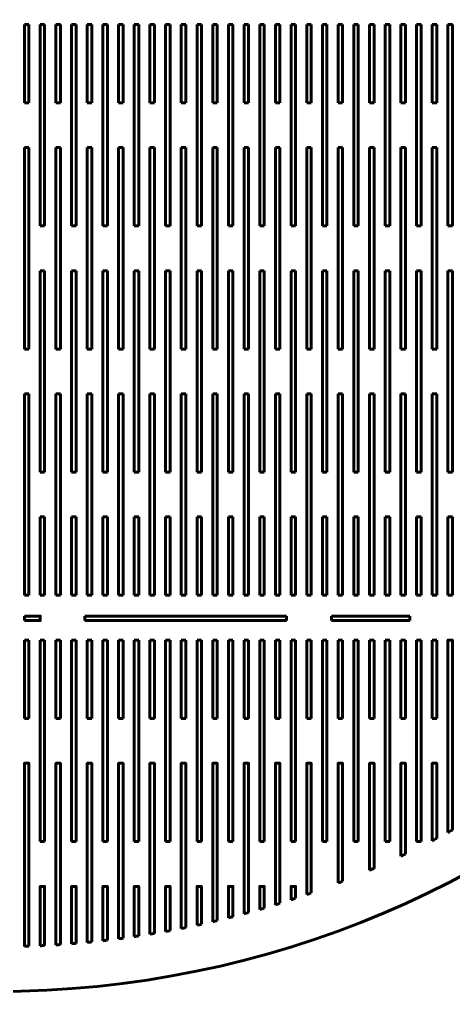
# Model space of a CAD drawing. Header units: millimetres. Extents: x -222 to 222, y -222 to 222.
# Drawn here: x 5.4 to 102.2, y -222.5 to -5.4 of the extents above; entities that cross this region are included whole.
import ezdxf

# ---------------------------------------------------------------- set-up
doc = ezdxf.new("R2010")
doc.units = ezdxf.units.MM
doc.linetypes.add('K5LT_BASIC', pattern=[0])

# ---------------------------------------------------------------- blocks, each defined once
blk = doc.blocks.new('U462')
at = {"color": 150, "linetype": 'K5LT_BASIC', "lineweight": 60, "true_color": 0x0080ff}
for p, q in [((102, -6.5), (101, -6.5)), ((101, -6.5), (101, -51.5)), ((102, -51.5), (102, -6.5)), ((101, -51.5), (102, -51.5))]:
    blk.add_line(p, q, dxfattribs=at)
blk = doc.blocks.new('U463')
at = {"color": 150, "linetype": 'K5LT_BASIC', "lineweight": 60, "true_color": 0x0080ff}
for p, q in [((97.5, -24), (97.5, -6.5)), ((97.5, -6.5), (98.5, -6.5)), ((98.5, -6.5), (98.5, -24)), ((98.5, -24), (97.5, -24))]:
    blk.add_line(p, q, dxfattribs=at)
blk = doc.blocks.new('U464')
at = {"color": 150, "linetype": 'K5LT_BASIC', "lineweight": 60, "true_color": 0x0080ff}
for p, q in [((98.5, -34), (97.5, -34)), ((97.5, -34), (97.5, -79)), ((98.5, -79), (98.5, -34)), ((97.5, -79), (98.5, -79))]:
    blk.add_line(p, q, dxfattribs=at)
blk = doc.blocks.new('U465')
at = {"color": 150, "linetype": 'K5LT_BASIC', "lineweight": 60, "true_color": 0x0080ff}
for p, q in [((102, -61.5), (101, -61.5)), ((101, -61.5), (101, -106.5)), ((102, -106.5), (102, -61.5)), ((101, -106.5), (102, -106.5))]:
    blk.add_line(p, q, dxfattribs=at)
blk = doc.blocks.new('U466')
at = {"color": 150, "linetype": 'K5LT_BASIC', "lineweight": 60, "true_color": 0x0080ff}
for p, q in [((101, -134), (101, -116.5)), ((101, -116.5), (102, -116.5)), ((102, -116.5), (102, -134)), ((102, -134), (101, -134))]:
    blk.add_line(p, q, dxfattribs=at)
blk = doc.blocks.new('U467')
at = {"color": 150, "linetype": 'K5LT_BASIC', "lineweight": 60, "true_color": 0x0080ff}
for p, q in [((98.5, -89), (97.5, -89)), ((97.5, -89), (97.5, -134)), ((98.5, -134), (98.5, -89)), ((97.5, -134), (98.5, -134))]:
    blk.add_line(p, q, dxfattribs=at)
blk = doc.blocks.new('U468')
at = {"color": 150, "linetype": 'K5LT_BASIC', "lineweight": 60, "true_color": 0x0080ff}
for p, q in [((95, -6.5), (94, -6.5)), ((94, -6.5), (94, -51.5)), ((95, -51.5), (95, -6.5)), ((94, -51.5), (95, -51.5))]:
    blk.add_line(p, q, dxfattribs=at)
blk = doc.blocks.new('U469')
at = {"color": 150, "linetype": 'K5LT_BASIC', "lineweight": 60, "true_color": 0x0080ff}
for p, q in [((90.5, -24), (90.5, -6.5)), ((90.5, -6.5), (91.5, -6.5)), ((91.5, -6.5), (91.5, -24)), ((91.5, -24), (90.5, -24))]:
    blk.add_line(p, q, dxfattribs=at)
blk = doc.blocks.new('U470')
at = {"color": 150, "linetype": 'K5LT_BASIC', "lineweight": 60, "true_color": 0x0080ff}
for p, q in [((91.5, -34), (90.5, -34)), ((90.5, -34), (90.5, -79)), ((91.5, -79), (91.5, -34)), ((90.5, -79), (91.5, -79))]:
    blk.add_line(p, q, dxfattribs=at)
blk = doc.blocks.new('U471')
at = {"color": 150, "linetype": 'K5LT_BASIC', "lineweight": 60, "true_color": 0x0080ff}
for p, q in [((95, -61.5), (94, -61.5)), ((94, -61.5), (94, -106.5)), ((95, -106.5), (95, -61.5)), ((94, -106.5), (95, -106.5))]:
    blk.add_line(p, q, dxfattribs=at)
blk = doc.blocks.new('U472')
at = {"color": 150, "linetype": 'K5LT_BASIC', "lineweight": 60, "true_color": 0x0080ff}
for p, q in [((94, -134), (94, -116.5)), ((94, -116.5), (95, -116.5)), ((95, -116.5), (95, -134)), ((95, -134), (94, -134))]:
    blk.add_line(p, q, dxfattribs=at)
blk = doc.blocks.new('U473')
at = {"color": 150, "linetype": 'K5LT_BASIC', "lineweight": 60, "true_color": 0x0080ff}
for p, q in [((91.5, -89), (90.5, -89)), ((90.5, -89), (90.5, -134)), ((91.5, -134), (91.5, -89)), ((90.5, -134), (91.5, -134))]:
    blk.add_line(p, q, dxfattribs=at)
blk = doc.blocks.new('U474')
at = {"color": 150, "linetype": 'K5LT_BASIC', "lineweight": 60, "true_color": 0x0080ff}
for p, q in [((88, -6.5), (87, -6.5)), ((87, -6.5), (87, -51.5)), ((88, -51.5), (88, -6.5)), ((87, -51.5), (88, -51.5))]:
    blk.add_line(p, q, dxfattribs=at)
blk = doc.blocks.new('U475')
at = {"color": 150, "linetype": 'K5LT_BASIC', "lineweight": 60, "true_color": 0x0080ff}
for p, q in [((83.5, -24), (83.5, -6.5)), ((83.5, -6.5), (84.5, -6.5)), ((84.5, -6.5), (84.5, -24)), ((84.5, -24), (83.5, -24))]:
    blk.add_line(p, q, dxfattribs=at)
blk = doc.blocks.new('U476')
at = {"color": 150, "linetype": 'K5LT_BASIC', "lineweight": 60, "true_color": 0x0080ff}
for p, q in [((84.5, -34), (83.5, -34)), ((83.5, -34), (83.5, -79)), ((84.5, -79), (84.5, -34)), ((83.5, -79), (84.5, -79))]:
    blk.add_line(p, q, dxfattribs=at)
blk = doc.blocks.new('U477')
at = {"color": 150, "linetype": 'K5LT_BASIC', "lineweight": 60, "true_color": 0x0080ff}
for p, q in [((88, -61.5), (87, -61.5)), ((87, -61.5), (87, -106.5)), ((88, -106.5), (88, -61.5)), ((87, -106.5), (88, -106.5))]:
    blk.add_line(p, q, dxfattribs=at)
blk = doc.blocks.new('U478')
at = {"color": 150, "linetype": 'K5LT_BASIC', "lineweight": 60, "true_color": 0x0080ff}
for p, q in [((87, -134), (87, -116.5)), ((87, -116.5), (88, -116.5)), ((88, -116.5), (88, -134)), ((88, -134), (87, -134))]:
    blk.add_line(p, q, dxfattribs=at)
blk = doc.blocks.new('U479')
at = {"color": 150, "linetype": 'K5LT_BASIC', "lineweight": 60, "true_color": 0x0080ff}
for p, q in [((84.5, -89), (83.5, -89)), ((83.5, -89), (83.5, -134)), ((84.5, -134), (84.5, -89)), ((83.5, -134), (84.5, -134))]:
    blk.add_line(p, q, dxfattribs=at)
blk = doc.blocks.new('U480')
at = {"color": 150, "linetype": 'K5LT_BASIC', "lineweight": 60, "true_color": 0x0080ff}
for p, q in [((81, -6.5), (80, -6.5)), ((80, -6.5), (80, -51.5)), ((81, -51.5), (81, -6.5)), ((80, -51.5), (81, -51.5))]:
    blk.add_line(p, q, dxfattribs=at)
blk = doc.blocks.new('U481')
at = {"color": 150, "linetype": 'K5LT_BASIC', "lineweight": 60, "true_color": 0x0080ff}
for p, q in [((76.5, -24), (76.5, -6.5)), ((76.5, -6.5), (77.5, -6.5)), ((77.5, -6.5), (77.5, -24)), ((77.5, -24), (76.5, -24))]:
    blk.add_line(p, q, dxfattribs=at)
blk = doc.blocks.new('U482')
at = {"color": 150, "linetype": 'K5LT_BASIC', "lineweight": 60, "true_color": 0x0080ff}
for p, q in [((77.5, -34), (76.5, -34)), ((76.5, -34), (76.5, -79)), ((77.5, -79), (77.5, -34)), ((76.5, -79), (77.5, -79))]:
    blk.add_line(p, q, dxfattribs=at)
blk = doc.blocks.new('U483')
at = {"color": 150, "linetype": 'K5LT_BASIC', "lineweight": 60, "true_color": 0x0080ff}
for p, q in [((81, -61.5), (80, -61.5)), ((80, -61.5), (80, -106.5)), ((81, -106.5), (81, -61.5)), ((80, -106.5), (81, -106.5))]:
    blk.add_line(p, q, dxfattribs=at)
blk = doc.blocks.new('U484')
at = {"color": 150, "linetype": 'K5LT_BASIC', "lineweight": 60, "true_color": 0x0080ff}
for p, q in [((80, -134), (80, -116.5)), ((80, -116.5), (81, -116.5)), ((81, -116.5), (81, -134)), ((81, -134), (80, -134))]:
    blk.add_line(p, q, dxfattribs=at)
blk = doc.blocks.new('U485')
at = {"color": 150, "linetype": 'K5LT_BASIC', "lineweight": 60, "true_color": 0x0080ff}
for p, q in [((77.5, -89), (76.5, -89)), ((76.5, -89), (76.5, -134)), ((77.5, -134), (77.5, -89)), ((76.5, -134), (77.5, -134))]:
    blk.add_line(p, q, dxfattribs=at)
blk = doc.blocks.new('U486')
at = {"color": 150, "linetype": 'K5LT_BASIC', "lineweight": 60, "true_color": 0x0080ff}
for p, q in [((74, -6.5), (73, -6.5)), ((73, -6.5), (73, -51.5)), ((74, -51.5), (74, -6.5)), ((73, -51.5), (74, -51.5))]:
    blk.add_line(p, q, dxfattribs=at)
blk = doc.blocks.new('U487')
at = {"color": 150, "linetype": 'K5LT_BASIC', "lineweight": 60, "true_color": 0x0080ff}
for p, q in [((69.5, -24), (69.5, -6.5)), ((69.5, -6.5), (70.5, -6.5)), ((70.5, -6.5), (70.5, -24)), ((70.5, -24), (69.5, -24))]:
    blk.add_line(p, q, dxfattribs=at)
blk = doc.blocks.new('U488')
at = {"color": 150, "linetype": 'K5LT_BASIC', "lineweight": 60, "true_color": 0x0080ff}
for p, q in [((70.5, -34), (69.5, -34)), ((69.5, -34), (69.5, -79)), ((70.5, -79), (70.5, -34)), ((69.5, -79), (70.5, -79))]:
    blk.add_line(p, q, dxfattribs=at)
blk = doc.blocks.new('U489')
at = {"color": 150, "linetype": 'K5LT_BASIC', "lineweight": 60, "true_color": 0x0080ff}
for p, q in [((74, -61.5), (73, -61.5)), ((73, -61.5), (73, -106.5)), ((74, -106.5), (74, -61.5)), ((73, -106.5), (74, -106.5))]:
    blk.add_line(p, q, dxfattribs=at)
blk = doc.blocks.new('U490')
at = {"color": 150, "linetype": 'K5LT_BASIC', "lineweight": 60, "true_color": 0x0080ff}
for p, q in [((73, -134), (73, -116.5)), ((73, -116.5), (74, -116.5)), ((74, -116.5), (74, -134)), ((74, -134), (73, -134))]:
    blk.add_line(p, q, dxfattribs=at)
blk = doc.blocks.new('U491')
at = {"color": 150, "linetype": 'K5LT_BASIC', "lineweight": 60, "true_color": 0x0080ff}
for p, q in [((70.5, -89), (69.5, -89)), ((69.5, -89), (69.5, -134)), ((70.5, -134), (70.5, -89)), ((69.5, -134), (70.5, -134))]:
    blk.add_line(p, q, dxfattribs=at)
blk = doc.blocks.new('U492')
at = {"color": 150, "linetype": 'K5LT_BASIC', "lineweight": 60, "true_color": 0x0080ff}
for p, q in [((67, -6.5), (66, -6.5)), ((66, -6.5), (66, -51.5)), ((67, -51.5), (67, -6.5)), ((66, -51.5), (67, -51.5))]:
    blk.add_line(p, q, dxfattribs=at)
blk = doc.blocks.new('U493')
at = {"color": 150, "linetype": 'K5LT_BASIC', "lineweight": 60, "true_color": 0x0080ff}
for p, q in [((62.5, -24), (62.5, -6.5)), ((62.5, -6.5), (63.5, -6.5)), ((63.5, -6.5), (63.5, -24)), ((63.5, -24), (62.5, -24))]:
    blk.add_line(p, q, dxfattribs=at)
blk = doc.blocks.new('U494')
at = {"color": 150, "linetype": 'K5LT_BASIC', "lineweight": 60, "true_color": 0x0080ff}
for p, q in [((63.5, -34), (62.5, -34)), ((62.5, -34), (62.5, -79)), ((63.5, -79), (63.5, -34)), ((62.5, -79), (63.5, -79))]:
    blk.add_line(p, q, dxfattribs=at)
blk = doc.blocks.new('U495')
at = {"color": 150, "linetype": 'K5LT_BASIC', "lineweight": 60, "true_color": 0x0080ff}
for p, q in [((67, -61.5), (66, -61.5)), ((66, -61.5), (66, -106.5)), ((67, -106.5), (67, -61.5)), ((66, -106.5), (67, -106.5))]:
    blk.add_line(p, q, dxfattribs=at)
blk = doc.blocks.new('U496')
at = {"color": 150, "linetype": 'K5LT_BASIC', "lineweight": 60, "true_color": 0x0080ff}
for p, q in [((66, -134), (66, -116.5)), ((66, -116.5), (67, -116.5)), ((67, -116.5), (67, -134)), ((67, -134), (66, -134))]:
    blk.add_line(p, q, dxfattribs=at)
blk = doc.blocks.new('U497')
at = {"color": 150, "linetype": 'K5LT_BASIC', "lineweight": 60, "true_color": 0x0080ff}
for p, q in [((63.5, -89), (62.5, -89)), ((62.5, -89), (62.5, -134)), ((63.5, -134), (63.5, -89)), ((62.5, -134), (63.5, -134))]:
    blk.add_line(p, q, dxfattribs=at)
blk = doc.blocks.new('U498')
at = {"color": 150, "linetype": 'K5LT_BASIC', "lineweight": 60, "true_color": 0x0080ff}
for p, q in [((60, -6.5), (59, -6.5)), ((59, -6.5), (59, -51.5)), ((60, -51.5), (60, -6.5)), ((59, -51.5), (60, -51.5))]:
    blk.add_line(p, q, dxfattribs=at)
blk = doc.blocks.new('U499')
at = {"color": 150, "linetype": 'K5LT_BASIC', "lineweight": 60, "true_color": 0x0080ff}
for p, q in [((55.5, -24), (55.5, -6.5)), ((55.5, -6.5), (56.5, -6.5)), ((56.5, -6.5), (56.5, -24)), ((56.5, -24), (55.5, -24))]:
    blk.add_line(p, q, dxfattribs=at)
blk = doc.blocks.new('U500')
at = {"color": 150, "linetype": 'K5LT_BASIC', "lineweight": 60, "true_color": 0x0080ff}
for p, q in [((56.5, -34), (55.5, -34)), ((55.5, -34), (55.5, -79)), ((56.5, -79), (56.5, -34)), ((55.5, -79), (56.5, -79))]:
    blk.add_line(p, q, dxfattribs=at)
blk = doc.blocks.new('U501')
at = {"color": 150, "linetype": 'K5LT_BASIC', "lineweight": 60, "true_color": 0x0080ff}
for p, q in [((60, -61.5), (59, -61.5)), ((59, -61.5), (59, -106.5)), ((60, -106.5), (60, -61.5)), ((59, -106.5), (60, -106.5))]:
    blk.add_line(p, q, dxfattribs=at)
blk = doc.blocks.new('U502')
at = {"color": 150, "linetype": 'K5LT_BASIC', "lineweight": 60, "true_color": 0x0080ff}
for p, q in [((59, -134), (59, -116.5)), ((59, -116.5), (60, -116.5)), ((60, -116.5), (60, -134)), ((60, -134), (59, -134))]:
    blk.add_line(p, q, dxfattribs=at)
blk = doc.blocks.new('U503')
at = {"color": 150, "linetype": 'K5LT_BASIC', "lineweight": 60, "true_color": 0x0080ff}
for p, q in [((56.5, -89), (55.5, -89)), ((55.5, -89), (55.5, -134)), ((56.5, -134), (56.5, -89)), ((55.5, -134), (56.5, -134))]:
    blk.add_line(p, q, dxfattribs=at)
blk = doc.blocks.new('U504')
at = {"color": 150, "linetype": 'K5LT_BASIC', "lineweight": 60, "true_color": 0x0080ff}
for p, q in [((53, -6.5), (52, -6.5)), ((52, -6.5), (52, -51.5)), ((53, -51.5), (53, -6.5)), ((52, -51.5), (53, -51.5))]:
    blk.add_line(p, q, dxfattribs=at)
blk = doc.blocks.new('U505')
at = {"color": 150, "linetype": 'K5LT_BASIC', "lineweight": 60, "true_color": 0x0080ff}
for p, q in [((48.5, -24), (48.5, -6.5)), ((48.5, -6.5), (49.5, -6.5)), ((49.5, -6.5), (49.5, -24)), ((49.5, -24), (48.5, -24))]:
    blk.add_line(p, q, dxfattribs=at)
blk = doc.blocks.new('U506')
at = {"color": 150, "linetype": 'K5LT_BASIC', "lineweight": 60, "true_color": 0x0080ff}
for p, q in [((49.5, -34), (48.5, -34)), ((48.5, -34), (48.5, -79)), ((49.5, -79), (49.5, -34)), ((48.5, -79), (49.5, -79))]:
    blk.add_line(p, q, dxfattribs=at)
blk = doc.blocks.new('U507')
at = {"color": 150, "linetype": 'K5LT_BASIC', "lineweight": 60, "true_color": 0x0080ff}
for p, q in [((53, -61.5), (52, -61.5)), ((52, -61.5), (52, -106.5)), ((53, -106.5), (53, -61.5)), ((52, -106.5), (53, -106.5))]:
    blk.add_line(p, q, dxfattribs=at)
blk = doc.blocks.new('U508')
at = {"color": 150, "linetype": 'K5LT_BASIC', "lineweight": 60, "true_color": 0x0080ff}
for p, q in [((52, -134), (52, -116.5)), ((52, -116.5), (53, -116.5)), ((53, -116.5), (53, -134)), ((53, -134), (52, -134))]:
    blk.add_line(p, q, dxfattribs=at)
blk = doc.blocks.new('U509')
at = {"color": 150, "linetype": 'K5LT_BASIC', "lineweight": 60, "true_color": 0x0080ff}
for p, q in [((49.5, -89), (48.5, -89)), ((48.5, -89), (48.5, -134)), ((49.5, -134), (49.5, -89)), ((48.5, -134), (49.5, -134))]:
    blk.add_line(p, q, dxfattribs=at)
blk = doc.blocks.new('U510')
at = {"color": 150, "linetype": 'K5LT_BASIC', "lineweight": 60, "true_color": 0x0080ff}
for p, q in [((46, -6.5), (45, -6.5)), ((45, -6.5), (45, -51.5)), ((46, -51.5), (46, -6.5)), ((45, -51.5), (46, -51.5))]:
    blk.add_line(p, q, dxfattribs=at)
blk = doc.blocks.new('U511')
at = {"color": 150, "linetype": 'K5LT_BASIC', "lineweight": 60, "true_color": 0x0080ff}
for p, q in [((41.5, -24), (41.5, -6.5)), ((41.5, -6.5), (42.5, -6.5)), ((42.5, -6.5), (42.5, -24)), ((42.5, -24), (41.5, -24))]:
    blk.add_line(p, q, dxfattribs=at)
blk = doc.blocks.new('U512')
at = {"color": 150, "linetype": 'K5LT_BASIC', "lineweight": 60, "true_color": 0x0080ff}
for p, q in [((42.5, -34), (41.5, -34)), ((41.5, -34), (41.5, -79)), ((42.5, -79), (42.5, -34)), ((41.5, -79), (42.5, -79))]:
    blk.add_line(p, q, dxfattribs=at)
blk = doc.blocks.new('U513')
at = {"color": 150, "linetype": 'K5LT_BASIC', "lineweight": 60, "true_color": 0x0080ff}
for p, q in [((46, -61.5), (45, -61.5)), ((45, -61.5), (45, -106.5)), ((46, -106.5), (46, -61.5)), ((45, -106.5), (46, -106.5))]:
    blk.add_line(p, q, dxfattribs=at)
blk = doc.blocks.new('U514')
at = {"color": 150, "linetype": 'K5LT_BASIC', "lineweight": 60, "true_color": 0x0080ff}
for p, q in [((45, -134), (45, -116.5)), ((45, -116.5), (46, -116.5)), ((46, -116.5), (46, -134)), ((46, -134), (45, -134))]:
    blk.add_line(p, q, dxfattribs=at)
blk = doc.blocks.new('U515')
at = {"color": 150, "linetype": 'K5LT_BASIC', "lineweight": 60, "true_color": 0x0080ff}
for p, q in [((42.5, -89), (41.5, -89)), ((41.5, -89), (41.5, -134)), ((42.5, -134), (42.5, -89)), ((41.5, -134), (42.5, -134))]:
    blk.add_line(p, q, dxfattribs=at)
blk = doc.blocks.new('U516')
at = {"color": 150, "linetype": 'K5LT_BASIC', "lineweight": 60, "true_color": 0x0080ff}
for p, q in [((39, -6.5), (38, -6.5)), ((38, -6.5), (38, -51.5)), ((39, -51.5), (39, -6.5)), ((38, -51.5), (39, -51.5))]:
    blk.add_line(p, q, dxfattribs=at)
blk = doc.blocks.new('U517')
at = {"color": 150, "linetype": 'K5LT_BASIC', "lineweight": 60, "true_color": 0x0080ff}
for p, q in [((34.5, -24), (34.5, -6.5)), ((34.5, -6.5), (35.5, -6.5)), ((35.5, -6.5), (35.5, -24)), ((35.5, -24), (34.5, -24))]:
    blk.add_line(p, q, dxfattribs=at)
blk = doc.blocks.new('U518')
at = {"color": 150, "linetype": 'K5LT_BASIC', "lineweight": 60, "true_color": 0x0080ff}
for p, q in [((35.5, -34), (34.5, -34)), ((34.5, -34), (34.5, -79)), ((35.5, -79), (35.5, -34)), ((34.5, -79), (35.5, -79))]:
    blk.add_line(p, q, dxfattribs=at)
blk = doc.blocks.new('U519')
at = {"color": 150, "linetype": 'K5LT_BASIC', "lineweight": 60, "true_color": 0x0080ff}
for p, q in [((39, -61.5), (38, -61.5)), ((38, -61.5), (38, -106.5)), ((39, -106.5), (39, -61.5)), ((38, -106.5), (39, -106.5))]:
    blk.add_line(p, q, dxfattribs=at)
blk = doc.blocks.new('U520')
at = {"color": 150, "linetype": 'K5LT_BASIC', "lineweight": 60, "true_color": 0x0080ff}
for p, q in [((38, -134), (38, -116.5)), ((38, -116.5), (39, -116.5)), ((39, -116.5), (39, -134)), ((39, -134), (38, -134))]:
    blk.add_line(p, q, dxfattribs=at)
blk = doc.blocks.new('U521')
at = {"color": 150, "linetype": 'K5LT_BASIC', "lineweight": 60, "true_color": 0x0080ff}
for p, q in [((35.5, -89), (34.5, -89)), ((34.5, -89), (34.5, -134)), ((35.5, -134), (35.5, -89)), ((34.5, -134), (35.5, -134))]:
    blk.add_line(p, q, dxfattribs=at)
blk = doc.blocks.new('U522')
at = {"color": 150, "linetype": 'K5LT_BASIC', "lineweight": 60, "true_color": 0x0080ff}
for p, q in [((32, -6.5), (31, -6.5)), ((31, -6.5), (31, -51.5)), ((32, -51.5), (32, -6.5)), ((31, -51.5), (32, -51.5))]:
    blk.add_line(p, q, dxfattribs=at)
blk = doc.blocks.new('U523')
at = {"color": 150, "linetype": 'K5LT_BASIC', "lineweight": 60, "true_color": 0x0080ff}
for p, q in [((27.5, -24), (27.5, -6.5)), ((27.5, -6.5), (28.5, -6.5)), ((28.5, -6.5), (28.5, -24)), ((28.5, -24), (27.5, -24))]:
    blk.add_line(p, q, dxfattribs=at)
blk = doc.blocks.new('U524')
at = {"color": 150, "linetype": 'K5LT_BASIC', "lineweight": 60, "true_color": 0x0080ff}
for p, q in [((28.5, -34), (27.5, -34)), ((27.5, -34), (27.5, -79)), ((28.5, -79), (28.5, -34)), ((27.5, -79), (28.5, -79))]:
    blk.add_line(p, q, dxfattribs=at)
blk = doc.blocks.new('U525')
at = {"color": 150, "linetype": 'K5LT_BASIC', "lineweight": 60, "true_color": 0x0080ff}
for p, q in [((32, -61.5), (31, -61.5)), ((31, -61.5), (31, -106.5)), ((32, -106.5), (32, -61.5)), ((31, -106.5), (32, -106.5))]:
    blk.add_line(p, q, dxfattribs=at)
blk = doc.blocks.new('U526')
at = {"color": 150, "linetype": 'K5LT_BASIC', "lineweight": 60, "true_color": 0x0080ff}
for p, q in [((31, -134), (31, -116.5)), ((31, -116.5), (32, -116.5)), ((32, -116.5), (32, -134)), ((32, -134), (31, -134))]:
    blk.add_line(p, q, dxfattribs=at)
blk = doc.blocks.new('U527')
at = {"color": 150, "linetype": 'K5LT_BASIC', "lineweight": 60, "true_color": 0x0080ff}
for p, q in [((28.5, -89), (27.5, -89)), ((27.5, -89), (27.5, -134)), ((28.5, -134), (28.5, -89)), ((27.5, -134), (28.5, -134))]:
    blk.add_line(p, q, dxfattribs=at)
blk = doc.blocks.new('U528')
at = {"color": 150, "linetype": 'K5LT_BASIC', "lineweight": 60, "true_color": 0x0080ff}
for p, q in [((25, -6.5), (24, -6.5)), ((24, -6.5), (24, -51.5)), ((25, -51.5), (25, -6.5)), ((24, -51.5), (25, -51.5))]:
    blk.add_line(p, q, dxfattribs=at)
blk = doc.blocks.new('U529')
at = {"color": 150, "linetype": 'K5LT_BASIC', "lineweight": 60, "true_color": 0x0080ff}
for p, q in [((20.5, -24), (20.5, -6.5)), ((20.5, -6.5), (21.5, -6.5)), ((21.5, -6.5), (21.5, -24)), ((21.5, -24), (20.5, -24))]:
    blk.add_line(p, q, dxfattribs=at)
blk = doc.blocks.new('U530')
at = {"color": 150, "linetype": 'K5LT_BASIC', "lineweight": 60, "true_color": 0x0080ff}
for p, q in [((21.5, -34), (20.5, -34)), ((20.5, -34), (20.5, -79)), ((21.5, -79), (21.5, -34)), ((20.5, -79), (21.5, -79))]:
    blk.add_line(p, q, dxfattribs=at)
blk = doc.blocks.new('U531')
at = {"color": 150, "linetype": 'K5LT_BASIC', "lineweight": 60, "true_color": 0x0080ff}
for p, q in [((25, -61.5), (24, -61.5)), ((24, -61.5), (24, -106.5)), ((25, -106.5), (25, -61.5)), ((24, -106.5), (25, -106.5))]:
    blk.add_line(p, q, dxfattribs=at)
blk = doc.blocks.new('U532')
at = {"color": 150, "linetype": 'K5LT_BASIC', "lineweight": 60, "true_color": 0x0080ff}
for p, q in [((24, -134), (24, -116.5)), ((24, -116.5), (25, -116.5)), ((25, -116.5), (25, -134)), ((25, -134), (24, -134))]:
    blk.add_line(p, q, dxfattribs=at)
blk = doc.blocks.new('U533')
at = {"color": 150, "linetype": 'K5LT_BASIC', "lineweight": 60, "true_color": 0x0080ff}
for p, q in [((21.5, -89), (20.5, -89)), ((20.5, -89), (20.5, -134)), ((21.5, -134), (21.5, -89)), ((20.5, -134), (21.5, -134))]:
    blk.add_line(p, q, dxfattribs=at)
blk = doc.blocks.new('U534')
at = {"color": 150, "linetype": 'K5LT_BASIC', "lineweight": 60, "true_color": 0x0080ff}
for p, q in [((18, -6.5), (17, -6.5)), ((17, -6.5), (17, -51.5)), ((18, -51.5), (18, -6.5)), ((17, -51.5), (18, -51.5))]:
    blk.add_line(p, q, dxfattribs=at)
blk = doc.blocks.new('U535')
at = {"color": 150, "linetype": 'K5LT_BASIC', "lineweight": 60, "true_color": 0x0080ff}
for p, q in [((13.5, -24), (13.5, -6.5)), ((13.5, -6.5), (14.5, -6.5)), ((14.5, -6.5), (14.5, -24)), ((14.5, -24), (13.5, -24))]:
    blk.add_line(p, q, dxfattribs=at)
blk = doc.blocks.new('U536')
at = {"color": 150, "linetype": 'K5LT_BASIC', "lineweight": 60, "true_color": 0x0080ff}
for p, q in [((14.5, -34), (13.5, -34)), ((13.5, -34), (13.5, -79)), ((14.5, -79), (14.5, -34)), ((13.5, -79), (14.5, -79))]:
    blk.add_line(p, q, dxfattribs=at)
blk = doc.blocks.new('U537')
at = {"color": 150, "linetype": 'K5LT_BASIC', "lineweight": 60, "true_color": 0x0080ff}
for p, q in [((18, -61.5), (17, -61.5)), ((17, -61.5), (17, -106.5)), ((18, -106.5), (18, -61.5)), ((17, -106.5), (18, -106.5))]:
    blk.add_line(p, q, dxfattribs=at)
blk = doc.blocks.new('U538')
at = {"color": 150, "linetype": 'K5LT_BASIC', "lineweight": 60, "true_color": 0x0080ff}
for p, q in [((17, -134), (17, -116.5)), ((17, -116.5), (18, -116.5)), ((18, -116.5), (18, -134)), ((18, -134), (17, -134))]:
    blk.add_line(p, q, dxfattribs=at)
blk = doc.blocks.new('U539')
at = {"color": 150, "linetype": 'K5LT_BASIC', "lineweight": 60, "true_color": 0x0080ff}
for p, q in [((14.5, -89), (13.5, -89)), ((13.5, -89), (13.5, -134)), ((14.5, -134), (14.5, -89)), ((13.5, -134), (14.5, -134))]:
    blk.add_line(p, q, dxfattribs=at)
blk = doc.blocks.new('U540')
at = {"color": 150, "linetype": 'K5LT_BASIC', "lineweight": 60, "true_color": 0x0080ff}
for p, q in [((11, -6.5), (10, -6.5)), ((10, -6.5), (10, -51.5)), ((11, -51.5), (11, -6.5)), ((10, -51.5), (11, -51.5))]:
    blk.add_line(p, q, dxfattribs=at)
blk = doc.blocks.new('U541')
at = {"color": 150, "linetype": 'K5LT_BASIC', "lineweight": 60, "true_color": 0x0080ff}
for p, q in [((6.5, -24), (6.5, -6.5)), ((6.5, -6.5), (7.5, -6.5)), ((7.5, -6.5), (7.5, -24)), ((7.5, -24), (6.5, -24))]:
    blk.add_line(p, q, dxfattribs=at)
blk = doc.blocks.new('U542')
at = {"color": 150, "linetype": 'K5LT_BASIC', "lineweight": 60, "true_color": 0x0080ff}
for p, q in [((7.5, -34), (6.5, -34)), ((6.5, -34), (6.5, -79)), ((7.5, -79), (7.5, -34)), ((6.5, -79), (7.5, -79))]:
    blk.add_line(p, q, dxfattribs=at)
blk = doc.blocks.new('U543')
at = {"color": 150, "linetype": 'K5LT_BASIC', "lineweight": 60, "true_color": 0x0080ff}
for p, q in [((11, -61.5), (10, -61.5)), ((10, -61.5), (10, -106.5)), ((11, -106.5), (11, -61.5)), ((10, -106.5), (11, -106.5))]:
    blk.add_line(p, q, dxfattribs=at)
blk = doc.blocks.new('U544')
at = {"color": 150, "linetype": 'K5LT_BASIC', "lineweight": 60, "true_color": 0x0080ff}
for p, q in [((10, -134), (10, -116.5)), ((10, -116.5), (11, -116.5)), ((11, -116.5), (11, -134)), ((11, -134), (10, -134))]:
    blk.add_line(p, q, dxfattribs=at)
blk = doc.blocks.new('U545')
at = {"color": 150, "linetype": 'K5LT_BASIC', "lineweight": 60, "true_color": 0x0080ff}
for p, q in [((7.5, -89), (6.5, -89)), ((6.5, -89), (6.5, -134)), ((7.5, -134), (7.5, -89)), ((6.5, -134), (7.5, -134))]:
    blk.add_line(p, q, dxfattribs=at)
blk = doc.blocks.new('U551')
at = {"color": 150, "linetype": 'K5LT_BASIC', "lineweight": 60, "true_color": 0x0080ff}
for p, q in [((97.5, -161.5), (97.5, -144)), ((97.5, -144), (98.5, -144)), ((98.5, -144), (98.5, -161.5)), ((98.5, -161.5), (97.5, -161.5))]:
    blk.add_line(p, q, dxfattribs=at)
blk = doc.blocks.new('U552')
at = {"color": 150, "linetype": 'K5LT_BASIC', "lineweight": 60, "true_color": 0x0080ff}
for p, q in [((95, -144), (94, -144)), ((94, -144), (94, -189)), ((95, -189), (95, -144)), ((94, -189), (95, -189))]:
    blk.add_line(p, q, dxfattribs=at)
blk = doc.blocks.new('U553')
at = {"color": 150, "linetype": 'K5LT_BASIC', "lineweight": 60, "true_color": 0x0080ff}
for p, q in [((90.5, -161.5), (90.5, -144)), ((90.5, -144), (91.5, -144)), ((91.5, -144), (91.5, -161.5)), ((91.5, -161.5), (90.5, -161.5))]:
    blk.add_line(p, q, dxfattribs=at)
blk = doc.blocks.new('U554')
at = {"color": 150, "linetype": 'K5LT_BASIC', "lineweight": 60, "true_color": 0x0080ff}
for p, q in [((88, -144), (87, -144)), ((87, -144), (87, -189)), ((88, -189), (88, -144)), ((87, -189), (88, -189))]:
    blk.add_line(p, q, dxfattribs=at)
blk = doc.blocks.new('U555')
at = {"color": 150, "linetype": 'K5LT_BASIC', "lineweight": 60, "true_color": 0x0080ff}
for p, q in [((83.5, -161.5), (83.5, -144)), ((83.5, -144), (84.5, -144)), ((84.5, -144), (84.5, -161.5)), ((84.5, -161.5), (83.5, -161.5))]:
    blk.add_line(p, q, dxfattribs=at)
blk = doc.blocks.new('U556')
at = {"color": 150, "linetype": 'K5LT_BASIC', "lineweight": 60, "true_color": 0x0080ff}
for p, q in [((81, -144), (80, -144)), ((80, -144), (80, -189)), ((81, -189), (81, -144)), ((80, -189), (81, -189))]:
    blk.add_line(p, q, dxfattribs=at)
blk = doc.blocks.new('U557')
at = {"color": 150, "linetype": 'K5LT_BASIC', "lineweight": 60, "true_color": 0x0080ff}
for p, q in [((76.5, -161.5), (76.5, -144)), ((76.5, -144), (77.5, -144)), ((77.5, -144), (77.5, -161.5)), ((77.5, -161.5), (76.5, -161.5))]:
    blk.add_line(p, q, dxfattribs=at)
blk = doc.blocks.new('U558')
at = {"color": 150, "linetype": 'K5LT_BASIC', "lineweight": 60, "true_color": 0x0080ff}
for p, q in [((74, -144), (73, -144)), ((73, -144), (73, -189)), ((74, -189), (74, -144)), ((73, -189), (74, -189))]:
    blk.add_line(p, q, dxfattribs=at)
blk = doc.blocks.new('U559')
at = {"color": 150, "linetype": 'K5LT_BASIC', "lineweight": 60, "true_color": 0x0080ff}
for p, q in [((69.5, -161.5), (69.5, -144)), ((69.5, -144), (70.5, -144)), ((70.5, -144), (70.5, -161.5)), ((70.5, -161.5), (69.5, -161.5))]:
    blk.add_line(p, q, dxfattribs=at)
blk = doc.blocks.new('U560')
at = {"color": 150, "linetype": 'K5LT_BASIC', "lineweight": 60, "true_color": 0x0080ff}
for p, q in [((67, -144), (66, -144)), ((66, -144), (66, -189)), ((67, -189), (67, -144)), ((66, -189), (67, -189))]:
    blk.add_line(p, q, dxfattribs=at)
blk = doc.blocks.new('U561')
at = {"color": 150, "linetype": 'K5LT_BASIC', "lineweight": 60, "true_color": 0x0080ff}
for p, q in [((62.5, -161.5), (62.5, -144)), ((62.5, -144), (63.5, -144)), ((63.5, -144), (63.5, -161.5)), ((63.5, -161.5), (62.5, -161.5))]:
    blk.add_line(p, q, dxfattribs=at)
blk = doc.blocks.new('U562')
at = {"color": 150, "linetype": 'K5LT_BASIC', "lineweight": 60, "true_color": 0x0080ff}
for p, q in [((60, -144), (59, -144)), ((59, -144), (59, -189)), ((60, -189), (60, -144)), ((59, -189), (60, -189))]:
    blk.add_line(p, q, dxfattribs=at)
blk = doc.blocks.new('U563')
at = {"color": 150, "linetype": 'K5LT_BASIC', "lineweight": 60, "true_color": 0x0080ff}
for p, q in [((55.5, -161.5), (55.5, -144)), ((55.5, -144), (56.5, -144)), ((56.5, -144), (56.5, -161.5)), ((56.5, -161.5), (55.5, -161.5))]:
    blk.add_line(p, q, dxfattribs=at)
blk = doc.blocks.new('U564')
at = {"color": 150, "linetype": 'K5LT_BASIC', "lineweight": 60, "true_color": 0x0080ff}
for p, q in [((53, -144), (52, -144)), ((52, -144), (52, -189)), ((53, -189), (53, -144)), ((52, -189), (53, -189))]:
    blk.add_line(p, q, dxfattribs=at)
blk = doc.blocks.new('U565')
at = {"color": 150, "linetype": 'K5LT_BASIC', "lineweight": 60, "true_color": 0x0080ff}
for p, q in [((48.5, -161.5), (48.5, -144)), ((48.5, -144), (49.5, -144)), ((49.5, -144), (49.5, -161.5)), ((49.5, -161.5), (48.5, -161.5))]:
    blk.add_line(p, q, dxfattribs=at)
blk = doc.blocks.new('U566')
at = {"color": 150, "linetype": 'K5LT_BASIC', "lineweight": 60, "true_color": 0x0080ff}
for p, q in [((46, -144), (45, -144)), ((45, -144), (45, -189)), ((46, -189), (46, -144)), ((45, -189), (46, -189))]:
    blk.add_line(p, q, dxfattribs=at)
blk = doc.blocks.new('U567')
at = {"color": 150, "linetype": 'K5LT_BASIC', "lineweight": 60, "true_color": 0x0080ff}
for p, q in [((41.5, -161.5), (41.5, -144)), ((41.5, -144), (42.5, -144)), ((42.5, -144), (42.5, -161.5)), ((42.5, -161.5), (41.5, -161.5))]:
    blk.add_line(p, q, dxfattribs=at)
blk = doc.blocks.new('U568')
at = {"color": 150, "linetype": 'K5LT_BASIC', "lineweight": 60, "true_color": 0x0080ff}
for p, q in [((39, -144), (38, -144)), ((38, -144), (38, -189)), ((39, -189), (39, -144)), ((38, -189), (39, -189))]:
    blk.add_line(p, q, dxfattribs=at)
blk = doc.blocks.new('U569')
at = {"color": 150, "linetype": 'K5LT_BASIC', "lineweight": 60, "true_color": 0x0080ff}
for p, q in [((34.5, -161.5), (34.5, -144)), ((34.5, -144), (35.5, -144)), ((35.5, -144), (35.5, -161.5)), ((35.5, -161.5), (34.5, -161.5))]:
    blk.add_line(p, q, dxfattribs=at)
blk = doc.blocks.new('U570')
at = {"color": 150, "linetype": 'K5LT_BASIC', "lineweight": 60, "true_color": 0x0080ff}
for p, q in [((32, -144), (31, -144)), ((31, -144), (31, -189)), ((32, -189), (32, -144)), ((31, -189), (32, -189))]:
    blk.add_line(p, q, dxfattribs=at)
blk = doc.blocks.new('U571')
at = {"color": 150, "linetype": 'K5LT_BASIC', "lineweight": 60, "true_color": 0x0080ff}
for p, q in [((27.5, -161.5), (27.5, -144)), ((27.5, -144), (28.5, -144)), ((28.5, -144), (28.5, -161.5)), ((28.5, -161.5), (27.5, -161.5))]:
    blk.add_line(p, q, dxfattribs=at)
blk = doc.blocks.new('U572')
at = {"color": 150, "linetype": 'K5LT_BASIC', "lineweight": 60, "true_color": 0x0080ff}
for p, q in [((25, -144), (24, -144)), ((24, -144), (24, -189)), ((25, -189), (25, -144)), ((24, -189), (25, -189))]:
    blk.add_line(p, q, dxfattribs=at)
blk = doc.blocks.new('U573')
at = {"color": 150, "linetype": 'K5LT_BASIC', "lineweight": 60, "true_color": 0x0080ff}
for p, q in [((20.5, -161.5), (20.5, -144)), ((20.5, -144), (21.5, -144)), ((21.5, -144), (21.5, -161.5)), ((21.5, -161.5), (20.5, -161.5))]:
    blk.add_line(p, q, dxfattribs=at)
blk = doc.blocks.new('U574')
at = {"color": 150, "linetype": 'K5LT_BASIC', "lineweight": 60, "true_color": 0x0080ff}
for p, q in [((18, -144), (17, -144)), ((17, -144), (17, -189)), ((18, -189), (18, -144)), ((17, -189), (18, -189))]:
    blk.add_line(p, q, dxfattribs=at)
blk = doc.blocks.new('U575')
at = {"color": 150, "linetype": 'K5LT_BASIC', "lineweight": 60, "true_color": 0x0080ff}
for p, q in [((13.5, -161.5), (13.5, -144)), ((13.5, -144), (14.5, -144)), ((14.5, -144), (14.5, -161.5)), ((14.5, -161.5), (13.5, -161.5))]:
    blk.add_line(p, q, dxfattribs=at)
blk = doc.blocks.new('U576')
at = {"color": 150, "linetype": 'K5LT_BASIC', "lineweight": 60, "true_color": 0x0080ff}
for p, q in [((11, -144), (10, -144)), ((10, -144), (10, -189)), ((11, -189), (11, -144)), ((10, -189), (11, -189))]:
    blk.add_line(p, q, dxfattribs=at)
blk = doc.blocks.new('U577')
at = {"color": 150, "linetype": 'K5LT_BASIC', "lineweight": 60, "true_color": 0x0080ff}
for p, q in [((6.5, -161.5), (6.5, -144)), ((6.5, -144), (7.5, -144)), ((7.5, -144), (7.5, -161.5)), ((7.5, -161.5), (6.5, -161.5))]:
    blk.add_line(p, q, dxfattribs=at)
blk = doc.blocks.new('U579')
at = {"color": 150, "linetype": 'K5LT_BASIC', "lineweight": 60, "true_color": 0x0080ff}
for p, q in [((75, -139.63), (75, -138.63)), ((75, -138.63), (92.5, -138.63)), ((92.5, -138.63), (92.5, -139.63)), ((92.5, -139.63), (75, -139.63))]:
    blk.add_line(p, q, dxfattribs=at)
blk = doc.blocks.new('U580')
at = {"color": 150, "linetype": 'K5LT_BASIC', "lineweight": 60, "true_color": 0x0080ff}
for p, q in [((65, -138.63), (20, -138.63)), ((20, -138.63), (20, -139.63)), ((65, -139.63), (65, -138.63)), ((20, -139.63), (65, -139.63))]:
    blk.add_line(p, q, dxfattribs=at)
blk = doc.blocks.new('U388')
at = {"color": 150, "linetype": 'K5LT_BASIC', "lineweight": 60, "true_color": 0x0080ff}
for p, q in [((7.5, -24), (6.5, -24)), ((14.5, -24), (13.5, -24)), ((21.5, -24), (20.5, -24)), ((28.5, -24), (27.5, -24)), ((35.5, -24), (34.5, -24)), ((42.5, -24), (41.5, -24)), ((49.5, -24), (48.5, -24)), ((56.5, -24), (55.5, -24)), ((63.5, -24), (62.5, -24)), ((70.5, -24), (69.5, -24)), ((77.5, -24), (76.5, -24)), ((84.5, -24), (83.5, -24)), ((91.5, -24), (90.5, -24)), ((98.5, -24), (97.5, -24)), ((10, -51.5), (10, -29)), ((17, -51.5), (17, -29)), ((24, -51.5), (24, -29)), ((31, -51.5), (31, -29)), ((38, -51.5), (38, -29)), ((45, -51.5), (45, -29)), ((52, -51.5), (52, -29)), ((59, -51.5), (59, -29)), ((66, -51.5), (66, -29)), ((73, -51.5), (73, -29)), ((80, -51.5), (80, -29)), ((87, -51.5), (87, -29)), ((94, -51.5), (94, -29)), ((101, -51.5), (101, -29)), ((7.5, -34), (6.5, -34)), ((14.5, -34), (13.5, -34)), ((21.5, -34), (20.5, -34)), ((28.5, -34), (27.5, -34)), ((35.5, -34), (34.5, -34)), ((42.5, -34), (41.5, -34)), ((49.5, -34), (48.5, -34)), ((56.5, -34), (55.5, -34)), ((63.5, -34), (62.5, -34)), ((70.5, -34), (69.5, -34)), ((77.5, -34), (76.5, -34)), ((84.5, -34), (83.5, -34)), ((91.5, -34), (90.5, -34)), ((98.5, -34), (97.5, -34)), ((7.5, -161.5), (6.5, -161.5)), ((14.5, -161.5), (13.5, -161.5)), ((21.5, -161.5), (20.5, -161.5)), ((28.5, -161.5), (27.5, -161.5)), ((35.5, -161.5), (34.5, -161.5)), ((42.5, -161.5), (41.5, -161.5)), ((49.5, -161.5), (48.5, -161.5)), ((56.5, -161.5), (55.5, -161.5)), ((63.5, -161.5), (62.5, -161.5)), ((70.5, -161.5), (69.5, -161.5)), ((77.5, -161.5), (76.5, -161.5)), ((84.5, -161.5), (83.5, -161.5)), ((91.5, -161.5), (90.5, -161.5)), ((98.5, -161.5), (97.5, -161.5)), ((10, -189), (10, -166.5)), ((17, -189), (17, -166.5)), ((24, -189), (24, -166.5)), ((31, -189), (31, -166.5)), ((38, -189), (38, -166.5)), ((45, -189), (45, -166.5)), ((52, -189), (52, -166.5)), ((59, -189), (59, -166.5)), ((66, -189), (66, -166.5)), ((73, -189), (73, -166.5)), ((80, -189), (80, -166.5)), ((87, -189), (87, -166.5)), ((94, -189), (94, -166.5)), ((101, -186.96), (101, -166.5)), ((7.5, -171.5), (6.5, -171.5)), ((14.5, -171.5), (13.5, -171.5)), ((21.5, -171.5), (20.5, -171.5)), ((28.5, -171.5), (27.5, -171.5)), ((35.5, -171.5), (34.5, -171.5)), ((42.5, -171.5), (41.5, -171.5)), ((49.5, -171.5), (48.5, -171.5)), ((56.5, -171.5), (55.5, -171.5)), ((63.5, -171.5), (62.5, -171.5)), ((70.5, -171.5), (69.5, -171.5)), ((77.5, -171.5), (76.5, -171.5)), ((84.5, -171.5), (83.5, -171.5)), ((91.5, -171.5), (90.5, -171.5)), ((98.5, -171.5), (97.5, -171.5))]:
    blk.add_line(p, q, dxfattribs=at)
for points in [[(6.5, -139.63), (10, -139.63), (10, -138.63), (6.5, -138.63)], [(102, -186.42), (102, -144), (101, -144), (101, -186.96)], [(7.5, -212.37), (7.5, -171.5), (6.5, -171.5), (6.5, -212.4)], [(14.5, -212), (14.5, -171.5), (13.5, -171.5), (13.5, -212.07)], [(21.5, -211.41), (21.5, -171.5), (20.5, -171.5), (20.5, -211.51)], [(28.5, -210.58), (28.5, -171.5), (27.5, -171.5), (27.5, -210.71)], [(35.5, -209.51), (35.5, -171.5), (34.5, -171.5), (34.5, -209.68)], [(42.5, -208.21), (42.5, -171.5), (41.5, -171.5), (41.5, -208.41)], [(49.5, -206.65), (49.5, -171.5), (48.5, -171.5), (48.5, -206.89)], [(56.5, -204.85), (56.5, -171.5), (55.5, -171.5), (55.5, -205.12)], [(63.5, -202.79), (63.5, -171.5), (62.5, -171.5), (62.5, -203.1)], [(70.5, -200.46), (70.5, -171.5), (69.5, -171.5), (69.5, -200.81)], [(77.5, -197.86), (77.5, -171.5), (76.5, -171.5), (76.5, -198.25)], [(84.5, -194.98), (84.5, -171.5), (83.5, -171.5), (83.5, -195.41)], [(91.5, -191.79), (91.5, -171.5), (90.5, -171.5), (90.5, -192.27)], [(98.5, -188.29), (98.5, -171.5), (97.5, -171.5), (97.5, -188.81)], [(11, -212.22), (11, -199), (10, -199), (10, -212.26)], [(18, -211.74), (18, -199), (17, -199), (17, -211.82)], [(25, -211.02), (25, -199), (24, -199), (24, -211.14)], [(32, -210.08), (32, -199), (31, -199), (31, -210.23)], [(39, -208.89), (39, -199), (38, -199), (38, -209.07)], [(46, -207.46), (46, -199), (45, -199), (45, -207.68)], [(53, -205.78), (53, -199), (52, -199), (52, -206.04)], [(60, -203.85), (60, -199), (59, -199), (59, -204.15)], [(67, -201.66), (67, -199), (66, -199), (66, -201.99)]]:
    blk.add_lwpolyline(points, dxfattribs=at)
for name in ['U541', 'U540', 'U535', 'U534', 'U529', 'U528', 'U523', 'U522', 'U517', 'U516', 'U511', 'U510', 'U505', 'U504', 'U499', 'U498', 'U493', 'U492', 'U487', 'U486', 'U481', 'U480', 'U475', 'U474', 'U469', 'U468', 'U463', 'U462', 'U542', 'U536', 'U530', 'U524', 'U518', 'U512', 'U506', 'U500', 'U494', 'U488', 'U482', 'U476', 'U470', 'U464', 'U543', 'U537', 'U531', 'U525', 'U519', 'U513', 'U507', 'U501', 'U495', 'U489', 'U483', 'U477', 'U471', 'U465', 'U545', 'U539', 'U533', 'U527', 'U521', 'U515', 'U509', 'U503', 'U497', 'U491', 'U485', 'U479', 'U473', 'U467', 'U544', 'U538', 'U532', 'U526', 'U520', 'U514', 'U508', 'U502', 'U496', 'U490', 'U484', 'U478', 'U472', 'U466', 'U580', 'U579', 'U577', 'U576', 'U575', 'U574', 'U573', 'U572', 'U571', 'U570', 'U569', 'U568', 'U567', 'U566', 'U565', 'U564', 'U563', 'U562', 'U561', 'U560', 'U559', 'U558', 'U557', 'U556', 'U555', 'U554', 'U553', 'U552', 'U551']:
    blk.add_blockref(name, (0, 0))
blk = doc.blocks.new('U387')
at = {"color": 150, "linetype": 'K5LT_BASIC', "lineweight": 60, "true_color": 0x0080ff}
for start, end in [(298.3785, 298.6854), (297.3112, 297.6151), (295.2065, 295.5049), (293.1376, 293.4312), (291.1002, 291.3895), (288.0947, 288.3786), (289.0904, 289.3759), (286.1198, 286.4007), (287.1046, 287.387), (284.1645, 284.4427), (285.1399, 285.4194), (281.2619, 281.537), (282.2258, 282.5018), (283.1932, 283.4703), (277.4356, 277.7076), (278.3884, 278.661), (279.3435, 279.6169), (280.3012, 280.5754), (271.7529, 272.0226), (272.6973, 272.9672), (273.6424, 273.9126), (274.5886, 274.8591), (275.536, 275.8069), (276.4849, 276.7563)]:
    blk.add_arc((0, 0), 212.5, start, end, dxfattribs=at)
blk.add_blockref('U388', (0, 0))

msp = doc.modelspace()

# ---------------------------------------------------------------- linework, layer by layer
at = {"color": 150, "linetype": 'K5LT_BASIC', "lineweight": 60, "true_color": 0x0080ff}
for p, q in [((6.5, -139.63), (6.5, -138.63)), ((6.5, -211.5), (6.5, -212.4))]:
    msp.add_line(p, q, dxfattribs=at)
msp.add_circle((0, 0), 222.5, dxfattribs=at)

# ---------------------------------------------------------------- block references
msp.add_blockref('U387', (0, 0))

doc.saveas('drawing.dxf')
